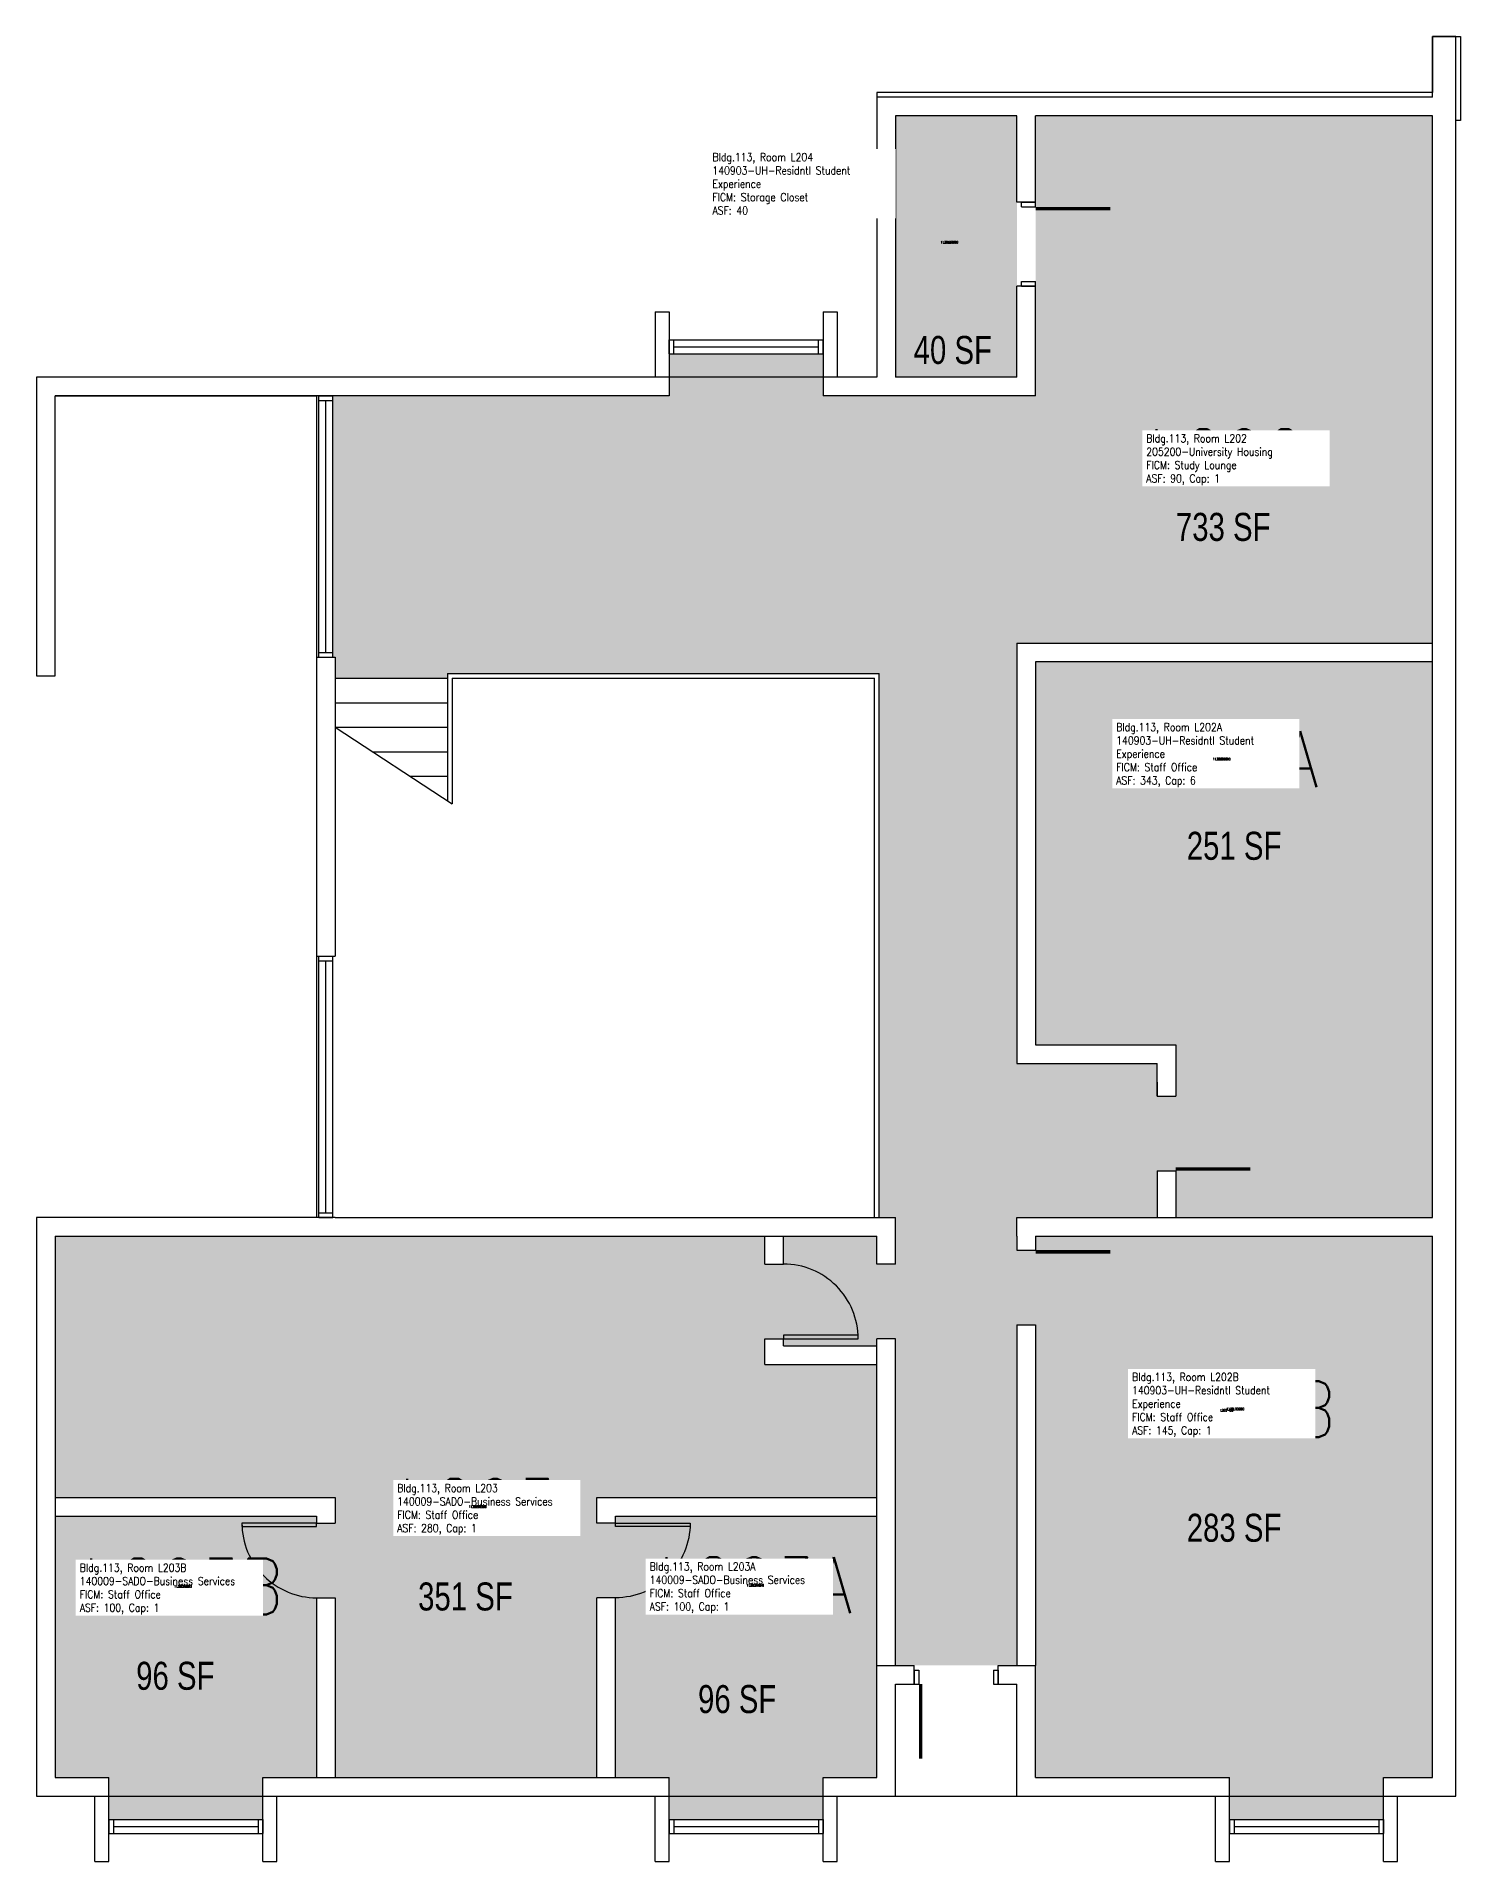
# Model space of a CAD drawing. Header units: inches. Extents: x -168 to 3268, y -1228 to 4808.
# Drawn here: x -4 to 606, y 1168 to 1950 of the extents above; entities that cross this region are included whole.
import ezdxf
from ezdxf.enums import TextEntityAlignment as Align

# ---------------------------------------------------------------- set-up
doc = ezdxf.new("R2010")
doc.units = ezdxf.units.IN
doc.header["$LTSCALE"] = 100
doc.header["$MEASUREMENT"] = 0
for name, color, linetype in [('A-DOOR', 2, 'CONTINUOUS'), ('A-FLOR', 3, 'CONTINUOUS'), ('A-GLAZ', 1, 'CONTINUOUS'), ('A-GLAZ-SILL', 2, 'CONTINUOUS'), ('A-IDEN-RNUM', 7, 'CONTINUOUS'), ('A-IDEN-SNUM', 4, 'CONTINUOUS'), ('A-IDEN-VNUM', 4, 'CONTINUOUS'), ('A-SITE', 3, 'CONTINUOUS'), ('A-WALL', 5, 'CONTINUOUS'), ('AREA-TEXT', 3, 'CONTINUOUS'), ('Rooms-Category-Color', 7, 'CONTINUOUS'), ('Rooms-College-Color', 7, 'CONTINUOUS'), ('Rooms-Department-Color', 7, 'CONTINUOUS'), ('Rooms-Division-Color', 7, 'CONTINUOUS'), ('Rooms-Information', 7, 'CONTINUOUS')]:
    doc.layers.add(name, color=color, linetype=linetype)
doc.styles.add('AREA', font='arial.ttf', dxfattribs={"width": 0.75, "height": 24})
doc.styles.add('ROOMSNUMBER', font='TXT.SHX', dxfattribs={"height": 1})
doc.styles.add('ROOMVNUMBER', font='simplex.shx', dxfattribs={"width": 0.85})

# ---------------------------------------------------------------- blocks, each defined once
blk = doc.blocks.new('*U1')
at = {"layer": 'A-DOOR'}
h = blk.add_hatch(color=256, dxfattribs=at)
h.dxf.hatch_style = 1
h.paths.add_polyline_path([(0, 32), (-1.5, 32), (-1.5, 0), (0, 0)])
blk.add_lwpolyline([(0, 32), (-1.5, 32), (-1.5, 0), (0, 0), (0, 32, 0.414214), (-32, 0)], format="xyb", dxfattribs=at)
blk = doc.blocks.new('*U2')
at = {"layer": 'A-DOOR'}
h = blk.add_hatch(color=256, dxfattribs=at)
h.dxf.hatch_style = 1
h.paths.add_polyline_path([(0, -32), (-1.5, -32), (-1.5, 0), (0, 0)])
blk.add_lwpolyline([(0, -32), (-1.5, -32), (-1.5, 0), (0, 0), (0, -32, -0.414214), (-32, 0)], format="xyb", dxfattribs=at)
blk = doc.blocks.new('*U3')
at = {"layer": 'A-DOOR'}
h = blk.add_hatch(color=256, dxfattribs=at)
h.dxf.hatch_style = 1
h.paths.add_polyline_path([(0, -32), (1.5, -32), (1.5, 0), (0, 0)])
blk.add_lwpolyline([(0, -32), (1.5, -32), (1.5, 0), (0, 0), (0, -32, 0.414214), (32, 0)], format="xyb", dxfattribs=at)

msp = doc.modelspace()

# ---------------------------------------------------------------- hatches: boundary and pattern name
at = {"layer": 'Rooms-Category-Color', "true_color": 0x728ef3}
for points in [[(357, 1677), (172, 1677), (172, 1675), (124, 1675), (124, 1684), (123, 1684), (123, 1796), (267, 1796), (267, 1814), (333, 1814), (333, 1796), (424, 1796), (424, 1845), (424, 1879), (424, 1916), (594, 1916), (594, 1690), (416, 1690), (416, 1510), (476, 1510), (476, 1496), (480, 1496), (480, 1464), (476, 1464), (476, 1444), (416, 1444), (416, 1430), (420, 1430), (420, 1398), (416, 1398), (416, 1252), (364, 1252), (364, 1392), (356, 1392), (356, 1389), (316, 1389), (316, 1392), (312, 1392), (312, 1424), (316, 1424), (316, 1436), (356, 1436), (356, 1424), (364, 1424), (364, 1444), (357, 1444)], [(416, 1843), (416, 1879), (416, 1916), (364, 1916), (364, 1875), (364, 1869), (364, 1804), (416, 1804)]]:
    msp.add_hatch(color=171, dxfattribs=at).paths.add_polyline_path(points)
at = {"layer": 'Rooms-Category-Color', "true_color": 0xfa9ba3}
for points in [[(480, 1496), (480, 1464), (484, 1464), (484, 1444), (594, 1444), (594, 1682), (424, 1682), (424, 1518), (484, 1518), (484, 1496)], [(4, 1436), (308, 1436), (308, 1424), (312, 1424), (312, 1392), (308, 1392), (308, 1380.94), (356, 1380.94), (356, 1324), (236, 1324), (236, 1313), (240, 1313), (240, 1281), (236, 1281), (236, 1204), (124, 1204), (124, 1281), (120, 1281), (120, 1313), (124, 1313), (124, 1324), (4, 1324)], [(424, 1436), (594, 1436), (594, 1326), (594, 1290), (594, 1204), (573, 1204), (573, 1186), (507, 1186), (507, 1204), (484, 1204), (476, 1204), (424, 1204), (424, 1252), (424, 1398), (420, 1398), (420, 1430), (424, 1430)], [(120, 1281), (120, 1313), (116, 1313), (116, 1316), (4, 1316), (4, 1204), (27, 1204), (27, 1186), (93, 1186), (93, 1204), (116, 1204), (116, 1281)], [(240, 1313), (240, 1281), (244, 1281), (244, 1204), (267, 1204), (267, 1186), (333, 1186), (333, 1204), (356, 1204), (356, 1316), (244, 1316), (244, 1313)]]:
    msp.add_hatch(color=241, dxfattribs=at).paths.add_polyline_path(points)
at = {"layer": 'Rooms-College-Color', "true_color": 0x80bc67}
for points in [[(357, 1677), (172, 1677), (172, 1675), (124, 1675), (124, 1684), (123, 1684), (123, 1796), (267, 1796), (267, 1814), (333, 1814), (333, 1796), (424, 1796), (424, 1845), (424, 1879), (424, 1916), (594, 1916), (594, 1690), (416, 1690), (416, 1510), (476, 1510), (476, 1496), (480, 1496), (480, 1464), (476, 1464), (476, 1444), (416, 1444), (416, 1430), (420, 1430), (420, 1398), (416, 1398), (416, 1252), (364, 1252), (364, 1392), (356, 1392), (356, 1389), (316, 1389), (316, 1392), (312, 1392), (312, 1424), (316, 1424), (316, 1436), (356, 1436), (356, 1424), (364, 1424), (364, 1444), (357, 1444)], [(416, 1843), (416, 1879), (416, 1916), (364, 1916), (364, 1875), (364, 1869), (364, 1804), (416, 1804)], [(480, 1496), (480, 1464), (484, 1464), (484, 1444), (594, 1444), (594, 1682), (424, 1682), (424, 1518), (484, 1518), (484, 1496)], [(4, 1436), (308, 1436), (308, 1424), (312, 1424), (312, 1392), (308, 1392), (308, 1380.94), (356, 1380.94), (356, 1324), (236, 1324), (236, 1313), (240, 1313), (240, 1281), (236, 1281), (236, 1204), (124, 1204), (124, 1281), (120, 1281), (120, 1313), (124, 1313), (124, 1324), (4, 1324)], [(424, 1436), (594, 1436), (594, 1326), (594, 1290), (594, 1204), (573, 1204), (573, 1186), (507, 1186), (507, 1204), (484, 1204), (476, 1204), (424, 1204), (424, 1252), (424, 1398), (420, 1398), (420, 1430), (424, 1430)], [(120, 1281), (120, 1313), (116, 1313), (116, 1316), (4, 1316), (4, 1204), (27, 1204), (27, 1186), (93, 1186), (93, 1204), (116, 1204), (116, 1281)], [(240, 1313), (240, 1281), (244, 1281), (244, 1204), (267, 1204), (267, 1186), (333, 1186), (333, 1204), (356, 1204), (356, 1316), (244, 1316), (244, 1313)]]:
    msp.add_hatch(color=83, dxfattribs=at).paths.add_polyline_path(points)
at = {"layer": 'Rooms-Department-Color', "true_color": 0x604aed}
for points in [[(357, 1677), (172, 1677), (172, 1675), (124, 1675), (124, 1684), (123, 1684), (123, 1796), (267, 1796), (267, 1814), (333, 1814), (333, 1796), (424, 1796), (424, 1845), (424, 1879), (424, 1916), (594, 1916), (594, 1690), (416, 1690), (416, 1510), (476, 1510), (476, 1496), (480, 1496), (480, 1464), (476, 1464), (476, 1444), (416, 1444), (416, 1430), (420, 1430), (420, 1398), (416, 1398), (416, 1252), (364, 1252), (364, 1392), (356, 1392), (356, 1389), (316, 1389), (316, 1392), (312, 1392), (312, 1424), (316, 1424), (316, 1436), (356, 1436), (356, 1424), (364, 1424), (364, 1444), (357, 1444)], [(416, 1843), (416, 1879), (416, 1916), (364, 1916), (364, 1875), (364, 1869), (364, 1804), (416, 1804)], [(480, 1496), (480, 1464), (484, 1464), (484, 1444), (594, 1444), (594, 1682), (424, 1682), (424, 1518), (484, 1518), (484, 1496)], [(4, 1436), (308, 1436), (308, 1424), (312, 1424), (312, 1392), (308, 1392), (308, 1380.94), (356, 1380.94), (356, 1324), (236, 1324), (236, 1313), (240, 1313), (240, 1281), (236, 1281), (236, 1204), (124, 1204), (124, 1281), (120, 1281), (120, 1313), (124, 1313), (124, 1324), (4, 1324)], [(424, 1436), (594, 1436), (594, 1326), (594, 1290), (594, 1204), (573, 1204), (573, 1186), (507, 1186), (507, 1204), (484, 1204), (476, 1204), (424, 1204), (424, 1252), (424, 1398), (420, 1398), (420, 1430), (424, 1430)], [(120, 1281), (120, 1313), (116, 1313), (116, 1316), (4, 1316), (4, 1204), (27, 1204), (27, 1186), (93, 1186), (93, 1204), (116, 1204), (116, 1281)], [(240, 1313), (240, 1281), (244, 1281), (244, 1204), (267, 1204), (267, 1186), (333, 1186), (333, 1204), (356, 1204), (356, 1316), (244, 1316), (244, 1313)]]:
    msp.add_hatch(color=173, dxfattribs=at).paths.add_polyline_path(points)
at = {"layer": 'Rooms-Division-Color', "true_color": 0x604aed}
for points in [[(357, 1677), (172, 1677), (172, 1675), (124, 1675), (124, 1684), (123, 1684), (123, 1796), (267, 1796), (267, 1814), (333, 1814), (333, 1796), (424, 1796), (424, 1845), (424, 1879), (424, 1916), (594, 1916), (594, 1690), (416, 1690), (416, 1510), (476, 1510), (476, 1496), (480, 1496), (480, 1464), (476, 1464), (476, 1444), (416, 1444), (416, 1430), (420, 1430), (420, 1398), (416, 1398), (416, 1252), (364, 1252), (364, 1392), (356, 1392), (356, 1389), (316, 1389), (316, 1392), (312, 1392), (312, 1424), (316, 1424), (316, 1436), (356, 1436), (356, 1424), (364, 1424), (364, 1444), (357, 1444)], [(416, 1843), (416, 1879), (416, 1916), (364, 1916), (364, 1875), (364, 1869), (364, 1804), (416, 1804)], [(480, 1496), (480, 1464), (484, 1464), (484, 1444), (594, 1444), (594, 1682), (424, 1682), (424, 1518), (484, 1518), (484, 1496)], [(4, 1436), (308, 1436), (308, 1424), (312, 1424), (312, 1392), (308, 1392), (308, 1380.94), (356, 1380.94), (356, 1324), (236, 1324), (236, 1313), (240, 1313), (240, 1281), (236, 1281), (236, 1204), (124, 1204), (124, 1281), (120, 1281), (120, 1313), (124, 1313), (124, 1324), (4, 1324)], [(424, 1436), (594, 1436), (594, 1326), (594, 1290), (594, 1204), (573, 1204), (573, 1186), (507, 1186), (507, 1204), (484, 1204), (476, 1204), (424, 1204), (424, 1252), (424, 1398), (420, 1398), (420, 1430), (424, 1430)], [(120, 1281), (120, 1313), (116, 1313), (116, 1316), (4, 1316), (4, 1204), (27, 1204), (27, 1186), (93, 1186), (93, 1204), (116, 1204), (116, 1281)], [(240, 1313), (240, 1281), (244, 1281), (244, 1204), (267, 1204), (267, 1186), (333, 1186), (333, 1204), (356, 1204), (356, 1316), (244, 1316), (244, 1313)]]:
    msp.add_hatch(color=173, dxfattribs=at).paths.add_polyline_path(points)

# ---------------------------------------------------------------- linework, layer by layer
at = {"layer": 'A-DOOR'}
for points in [[(424, 1876.25, 1.5, 1.5, 0), (456, 1876.25, 0, 0, 0), (456, 1877, 0, 0, -0.414214), (424, 1845, 0, 0, -0.414214)], [(484, 1464.75, 1.5, 1.5, 0), (516, 1464.75, 0, 0, 0), (516, 1464, 0, 0, 0.414214), (484, 1496, 0, 0, 0.414214)], [(424, 1429.25, 1.5, 1.5, 0), (456, 1429.25, 0, 0, 0), (456, 1430, 0, 0, -0.414214), (424, 1398, 0, 0, -0.414214)], [(374.75, 1244, 1.5, 1.5, 0), (374.75, 1212, 0, 0, 0), (374, 1212, 0, 0, 0.414214), (406, 1244, 0, 0, 0.414214)]]:
    msp.add_lwpolyline(points, format="xyseb", dxfattribs=at)
at = {"layer": 'A-FLOR'}
for p, q in [((124, 1675), (172, 1675)), ((172, 1677), (172, 1622.5)), ((172, 1677), (357, 1677)), ((174, 1675), (174, 1621.19)), ((174, 1675), (355, 1675)), ((355, 1444), (355, 1675)), ((357, 1444), (357, 1677)), ((124, 1664.5), (172, 1664.5)), ((124, 1654), (174, 1621.19)), ((124, 1654), (172, 1654)), ((140, 1643.5), (172, 1643.5)), ((156, 1633), (172, 1633))]:
    msp.add_line(p, q, dxfattribs=at)
at = {"layer": 'A-GLAZ'}
for p, q in [((269, 1817), (331, 1817)), ((120, 1686), (120, 1794)), ((120, 1446), (120, 1554)), ((29, 1183), (91, 1183)), ((269, 1183), (331, 1183)), ((509, 1183), (571, 1183))]:
    msp.add_line(p, q, dxfattribs=at)
at = {"layer": 'A-GLAZ-SILL'}
for p, q in [((269, 1820), (331, 1820)), ((269, 1814), (331, 1814)), ((117, 1686), (117, 1794)), ((123, 1686), (123, 1794)), ((117, 1446), (117, 1554)), ((123, 1446), (123, 1554)), ((29, 1186), (91, 1186)), ((269, 1186), (331, 1186)), ((509, 1186), (571, 1186)), ((29, 1180), (91, 1180)), ((269, 1180), (331, 1180)), ((509, 1180), (571, 1180))]:
    msp.add_line(p, q, dxfattribs=at)
at = {"layer": 'A-SITE'}
msp.add_lwpolyline([(356, 1926), (356, 1804), (-4, 1804), (-4, 1676), (4, 1676), (4, 1796), (116, 1796), (116, 1444), (-4, 1444), (-4, 1196), (604, 1196), (604, 1926), (604, 1950), (594, 1950), (594, 1926)], close=True, dxfattribs=at)
at = {"layer": 'A-WALL'}
for p, q in [((594, 1924), (594, 1950)), ((594, 1950), (606, 1950)), ((604, 1950), (606, 1950)), ((606, 1950), (606, 1914)), ((594, 1924), (356, 1924)), ((356, 1924), (356, 1804)), ((416, 1916), (364, 1916)), ((364, 1916), (364, 1804)), ((416, 1879), (416, 1916)), ((594, 1916), (424, 1916)), ((424, 1879), (424, 1916)), ((594, 1444), (594, 1916)), ((604, 1196), (604, 1914)), ((606, 1914), (604, 1914)), ((424, 1879), (416, 1879)), ((418, 1879), (424, 1879)), ((418, 1877), (418, 1879)), ((418, 1877), (424, 1877)), ((424, 1877), (424, 1879)), ((424, 1843), (416, 1843)), ((416, 1804), (416, 1843)), ((418, 1843), (418, 1845)), ((418, 1845), (424, 1845)), ((418, 1843), (424, 1843)), ((424, 1843), (424, 1845)), ((424, 1796), (424, 1843)), ((261, 1832), (261, 1804)), ((261, 1832), (267, 1832)), ((267, 1832), (267, 1796)), ((333, 1832), (339, 1832)), ((333, 1832), (333, 1796)), ((339, 1832), (339, 1804)), ((267, 1814), (267, 1820)), ((267, 1820), (269, 1820)), ((269, 1814), (269, 1820)), ((331, 1814), (331, 1820)), ((331, 1820), (333, 1820)), ((333, 1814), (333, 1820)), ((267, 1814), (269, 1814)), ((331, 1814), (333, 1814)), ((-4, 1804), (-4, 1676)), ((116, 1804), (-4, 1804)), ((261, 1804), (116, 1804)), ((356, 1804), (339, 1804)), ((416, 1804), (364, 1804)), ((4, 1676), (4, 1796)), ((267, 1796), (4, 1796)), ((117, 1796), (123, 1796)), ((117, 1794), (117, 1796)), ((117, 1794), (123, 1794)), ((123, 1794), (123, 1796)), ((424, 1796), (333, 1796)), ((416, 1690), (416, 1510)), ((116, 1684), (116, 1556)), ((116, 1684), (124, 1684)), ((117, 1686), (123, 1686)), ((117, 1684), (117, 1686)), ((117, 1684), (123, 1684)), ((123, 1684), (123, 1686)), ((124, 1684), (124, 1556)), ((424, 1682), (424, 1518)), ((594, 1682), (424, 1682)), ((-4, 1676), (4, 1676)), ((116, 1556), (124, 1556)), ((117, 1556), (123, 1556)), ((117, 1554), (117, 1556)), ((117, 1554), (123, 1554)), ((123, 1554), (123, 1556)), ((424, 1518), (484, 1518)), ((484, 1518), (484, 1496)), ((416, 1510), (476, 1510)), ((476, 1502), (476, 1496)), ((476, 1496), (484, 1496)), ((476, 1464), (484, 1464)), ((476, 1464), (476, 1444)), ((484, 1464), (484, 1444)), ((-4, 1444), (-4, 1196)), ((124, 1444), (-4, 1444)), ((117, 1446), (123, 1446)), ((117, 1444), (117, 1446)), ((117, 1444), (123, 1444)), ((123, 1444), (123, 1446)), ((124, 1444), (364, 1444)), ((364, 1424), (364, 1444)), ((416, 1444), (594, 1444)), ((416, 1436), (416, 1444)), ((4, 1436), (356, 1436)), ((4, 1436), (4, 1204)), ((308, 1424), (308, 1436)), ((316, 1424), (316, 1436)), ((356, 1424), (356, 1436)), ((356, 1424), (356, 1436)), ((416, 1436), (416, 1430)), ((424, 1436), (594, 1436)), ((424, 1436), (424, 1430)), ((594, 1204), (594, 1436)), ((308, 1424), (316, 1424)), ((364, 1424), (356, 1424)), ((416, 1430), (424, 1430)), ((308, 1380.94), (308, 1392)), ((308, 1392), (316, 1392)), ((316, 1389), (316, 1392)), ((364, 1392), (356, 1392)), ((356, 1252), (356, 1392)), ((364, 1252), (364, 1392)), ((416, 1398), (424, 1398)), ((416, 1398), (416, 1252)), ((424, 1398), (424, 1252)), ((316, 1389), (356, 1389)), ((308, 1380.94), (356, 1380.94)), ((4, 1324), (124, 1324)), ((124, 1324), (124, 1313)), ((236, 1324), (356, 1324)), ((236, 1313), (236, 1324)), ((4, 1316), (116, 1316)), ((116, 1316), (116, 1313)), ((244, 1316), (356, 1316)), ((244, 1313), (244, 1316)), ((116, 1313), (124, 1313)), ((244, 1313), (236, 1313)), ((116, 1281), (116, 1204)), ((116, 1281), (124, 1281)), ((124, 1281), (124, 1204)), ((236, 1204), (236, 1281)), ((244, 1281), (236, 1281)), ((244, 1204), (244, 1281)), ((356, 1204), (356, 1252)), ((356, 1252), (372, 1252)), ((372, 1244), (372, 1252)), ((408, 1252), (424, 1252)), ((408, 1244), (408, 1252)), ((424, 1204), (424, 1252)), ((364, 1196), (364, 1244)), ((364, 1244), (372, 1244)), ((372, 1250), (372, 1244)), ((372, 1250), (374, 1250)), ((372, 1244), (374, 1244)), ((374, 1250), (374, 1244)), ((406, 1250), (406, 1244)), ((406, 1250), (408, 1250)), ((406, 1244), (408, 1244)), ((408, 1250), (408, 1244)), ((408, 1244), (416, 1244)), ((416, 1196), (416, 1244)), ((4, 1204), (27, 1204)), ((27, 1168), (27, 1204)), ((93, 1204), (267, 1204)), ((93, 1168), (93, 1204)), ((267, 1168), (267, 1204)), ((333, 1168), (333, 1204)), ((333, 1204), (356, 1204)), ((424, 1204), (507, 1204)), ((507, 1168), (507, 1204)), ((573, 1204), (594, 1204)), ((573, 1168), (573, 1204)), ((-4, 1196), (21, 1196)), ((21, 1168), (21, 1196)), ((99, 1196), (261, 1196)), ((99, 1168), (99, 1196)), ((261, 1168), (261, 1196)), ((339, 1168), (339, 1196)), ((339, 1196), (364, 1196)), ((416, 1196), (501, 1196)), ((501, 1168), (501, 1196)), ((579, 1196), (604, 1196)), ((579, 1168), (579, 1196)), ((27, 1186), (27, 1180)), ((27, 1186), (29, 1186)), ((29, 1186), (29, 1180)), ((91, 1186), (91, 1180)), ((91, 1186), (93, 1186)), ((93, 1186), (93, 1180)), ((267, 1186), (269, 1186)), ((267, 1186), (267, 1180)), ((269, 1186), (269, 1180)), ((331, 1186), (333, 1186)), ((331, 1186), (331, 1180)), ((333, 1186), (333, 1180)), ((507, 1186), (507, 1180)), ((507, 1186), (509, 1186)), ((509, 1186), (509, 1180)), ((571, 1186), (571, 1180)), ((571, 1186), (573, 1186)), ((573, 1186), (573, 1180)), ((27, 1180), (29, 1180)), ((91, 1180), (93, 1180)), ((267, 1180), (269, 1180)), ((331, 1180), (333, 1180)), ((507, 1180), (509, 1180)), ((571, 1180), (573, 1180)), ((21, 1168), (27, 1168)), ((93, 1168), (99, 1168)), ((261, 1168), (267, 1168)), ((333, 1168), (339, 1168)), ((501, 1168), (507, 1168)), ((573, 1168), (579, 1168))]:
    msp.add_line(p, q, dxfattribs=at)
for points in [[(416, 1690), (594, 1690)], [(476, 1496), (476, 1510)]]:
    msp.add_lwpolyline(points, dxfattribs=at)

# ---------------------------------------------------------------- block references
at = {"layer": 'A-DOOR', "rotation": 90}
for name, p in [('*U3', (316, 1392)), ('*U1', (116, 1313)), ('*U2', (244, 1313))]:
    msp.add_blockref(name, p, dxfattribs=at)

# ---------------------------------------------------------------- texts
at = {"layer": 'A-IDEN-RNUM', "style": 'ROOMSNUMBER', "width": 0.85}
for s, p in [('L204-00', (387.02, 1861.86)), ('L202-00', (505.88, 1769.8)), ('L202-A0', (503.68, 1640.36)), ('L202-B0', (505.9, 1361.39)), ('L203-00', (185, 1320)), ('L203-B0', (58.72, 1285.9)), ('L203-A0', (303.86, 1286.4))]:
    msp.add_text(s, height=1, dxfattribs=at).set_placement(p, align=Align.MIDDLE)
at = {"layer": 'A-IDEN-SNUM', "style": 'ROOMSNUMBER', "width": 0.85}
for s, p in [('1130L20400', (387.02, 1861.86)), ('1130L20200', (505.88, 1769.8)), ('1130L202A0', (503.68, 1640.36)), ('1130L202B0', (509.51, 1361.89)), ('1130L20300', (185, 1320)), ('1130L203B0', (58.72, 1285.9)), ('1130L203A0', (303.86, 1286.4))]:
    msp.add_text(s, height=1, dxfattribs=at).set_placement(p, align=Align.MIDDLE)
at = {"layer": 'A-IDEN-VNUM', "style": 'ROOMVNUMBER', "width": 0.85}
for s, p in [('L204', (320.53, 1885.73)), ('L202', (505.88, 1769.8)), ('L202A', (503.68, 1640.36)), ('L202B', (509.51, 1361.89)), ('L203', (185, 1320)), ('L203A', (303.86, 1286.4)), ('L203B', (58.72, 1285.9))]:
    msp.add_text(s, height=24, dxfattribs=at).set_placement(p, align=Align.MIDDLE)
at = {"layer": 'AREA-TEXT', "style": 'AREA', "width": 0.75}
for s, p in [('40 SF', (388.52, 1815.69)), ('733 SF', (504.35, 1739.87)), ('251 SF', (509, 1603.22)), ('283 SF', (509, 1311)), ('351 SF', (179.74, 1281.56)), ('96 SF', (55.47, 1247.58)), ('96 SF', (296.15, 1237.6))]:
    msp.add_text(s, height=12, dxfattribs=at).set_placement(p, align=Align.MIDDLE_CENTER)

# ---------------------------------------------------------------- next in the draw order: texts
at = {"layer": 'Rooms-Information', "width": 76.8, "attachment_point": 7, "style": 'ROOMVNUMBER', "bg_fill": 3, "box_fill_scale": 1.5, "bg_fill_color": 256, "bg_fill_true_color": 13158600, "bg_fill_transparency": 0}
for s, insert, char_height in [('Bldg.113, Room L204^M^J140903-UH-Residntl Student Experience^M^JFICM: Storage Closet^M^JASF: 40', (285.56, 1873.73), 3.4286), ('Bldg.113, Room L202^M^J205200-University Housing^M^JFICM: Study Lounge^M^JASF: 90, Cap: 1', (471.4, 1757.8), 3.4286), ('Bldg.113, Room L202A^M^J140903-UH-Residntl Student Experience^M^JFICM: Staff Office^M^JASF: 343, Cap: 6', (458.51, 1628.36), 3.42857), ('Bldg.113, Room L202B^M^J140903-UH-Residntl Student Experience^M^JFICM: Staff Office^M^JASF: 145, Cap: 1', (465.31, 1349.89), 3.42857), ('Bldg.113, Room L203^M^J140009-SADO-Business Services^M^JFICM: Staff Office^M^JASF: 280, Cap: 1', (150.51, 1308), 3.4286), ('Bldg.113, Room L203B^M^J140009-SADO-Business Services^M^JFICM: Staff Office^M^JASF: 100, Cap: 1', (14.52, 1273.9), 3.4286), ('Bldg.113, Room L203A^M^J140009-SADO-Business Services^M^JFICM: Staff Office^M^JASF: 100, Cap: 1', (258.68, 1274.4), 3.4286)]:
    msp.add_mtext(s, dxfattribs=dict(at, insert=insert, char_height=char_height))

doc.saveas('drawing.dxf')
